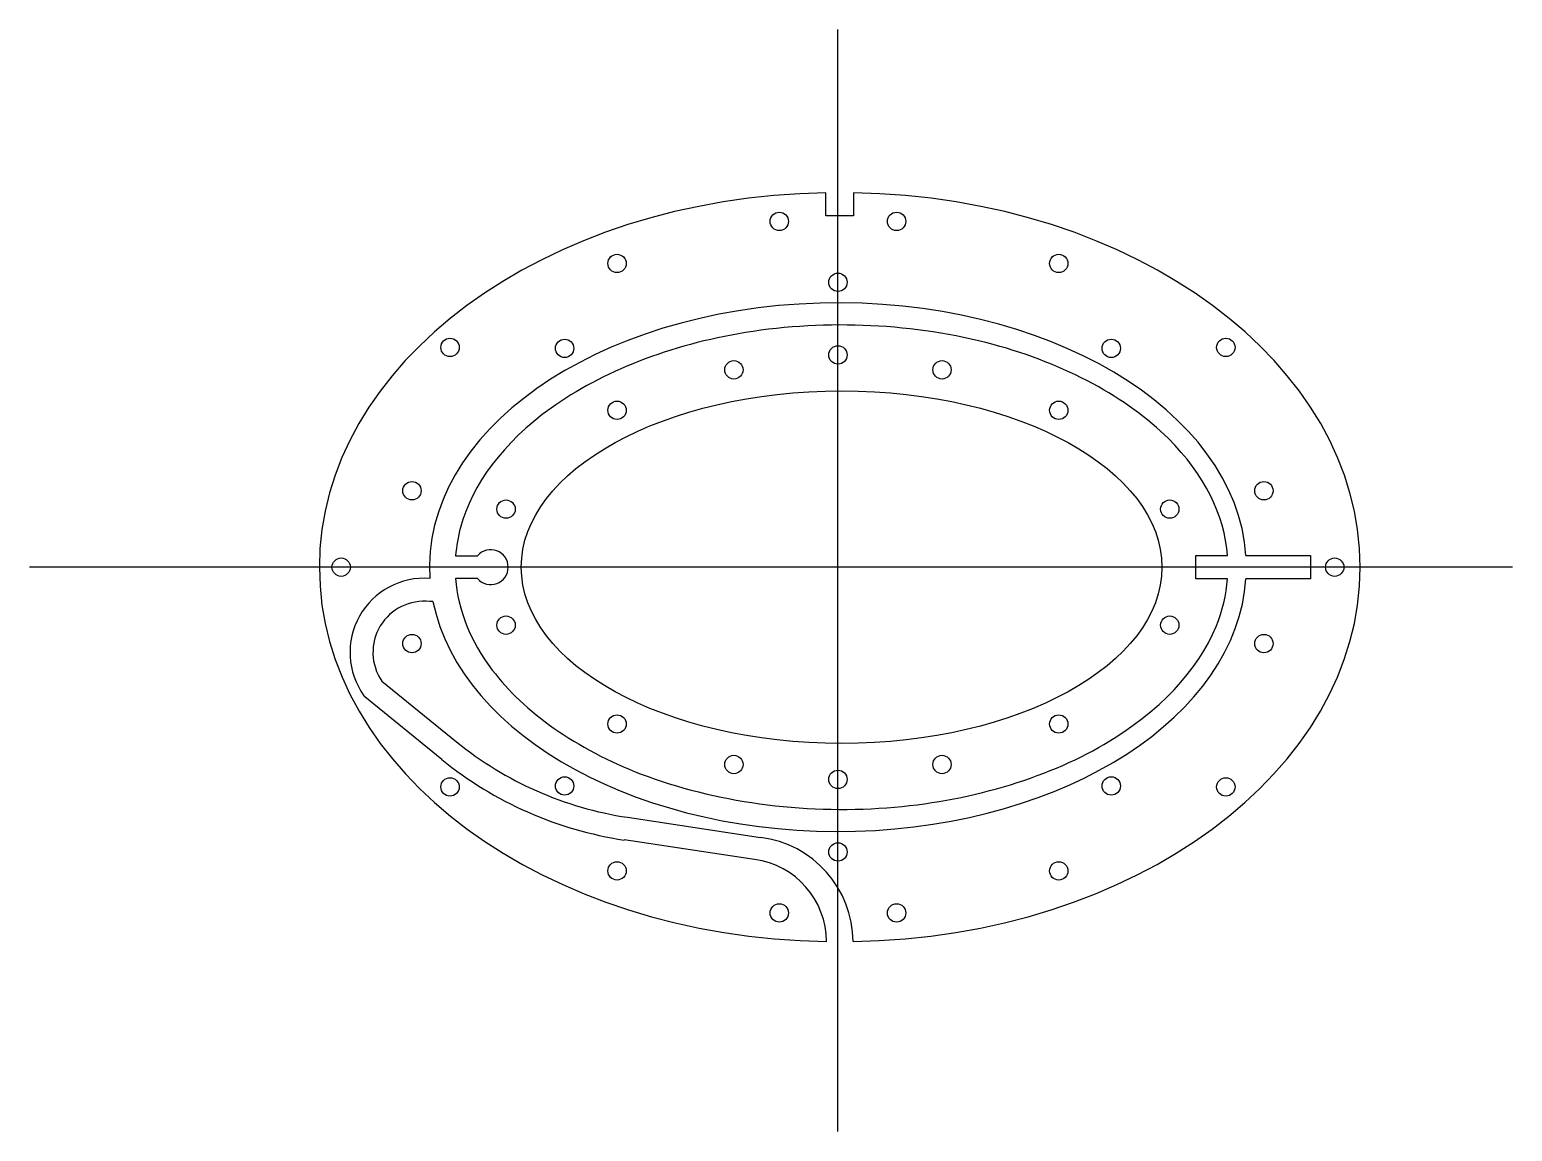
# Model space of a CAD drawing. Header units: inches. Extents: x -2.6 to 1.44, y -1.26 to 1.74.
import ezdxf

# ---------------------------------------------------------------- set-up
doc = ezdxf.new("R2010")
doc.units = ezdxf.units.IN
doc.layers.get('0').update_dxf_attribs({"linetype": 'CONTINUOUS'})

msp = doc.modelspace()

# ---------------------------------------------------------------- linework, layer by layer
for p, q in [((-0.3984, -1.2595), (-0.3984, 1.7413)), ((-0.4309, 1.2338), (-0.4309, 1.2969)), ((-0.3559, 1.2969), (-0.3559, 1.2338)), ((-0.3559, 1.2338), (-0.4309, 1.2338)), ((-1.4397, 0.3085), (-1.3801, 0.3085)), ((0.5762, 0.3087), (0.6629, 0.3087)), ((0.5762, 0.2457), (0.5762, 0.3087)), ((0.713, 0.3087), (0.8887, 0.3087)), ((0.8887, 0.3087), (0.8887, 0.2457)), ((1.4386, 0.2772), (-2.6, 0.2772)), ((-1.3801, 0.246), (-1.4398, 0.246)), ((0.6629, 0.2457), (0.5762, 0.2457)), ((0.8887, 0.2457), (0.713, 0.2457)), ((-1.5084, 0.1835), (-1.5101, 0.1836)), ((-1.5015, 0.1835), (-1.5084, 0.1835)), ((-1.641, -0.0332), (-1.4377, -0.1983)), ((-1.687, -0.0763), (-1.6895, -0.0729)), ((-1.4771, -0.2468), (-1.687, -0.0763)), ((-0.9715, -0.4041), (-0.6091, -0.4587)), ((-0.6259, -0.5194), (-0.9808, -0.4659)), ((-0.6256, -0.5194), (-0.6259, -0.5194))]:
    msp.add_line(p, q)
for centre in [(-0.5581, 1.219), (-0.2387, 1.219), (-1, 1.1044), (0.2032, 1.1044), (-0.3984, 1.0531), (-1.455, 0.8757), (-1.1428, 0.8732), (0.346, 0.8732), (0.6582, 0.8757), (-0.3984, 0.8553), (-0.6819, 0.8147), (-0.1149, 0.8147), (-1, 0.7044), (0.2032, 0.7044), (-1.5586, 0.4853), (0.7618, 0.4853), (-1.3024, 0.4352), (0.5056, 0.4352), (-1.7515, 0.2772), (0.9547, 0.2772), (-1.3024, 0.1192), (0.5056, 0.1192), (-1.5586, 0.0691), (0.7618, 0.0691), (-1, -0.15), (0.2032, -0.15), (-0.6819, -0.2603), (-0.1149, -0.2603), (-0.3984, -0.3009), (-1.455, -0.3213), (-1.1428, -0.3188), (0.346, -0.3188), (0.6582, -0.3213), (-0.3984, -0.4986), (-1, -0.55), (0.2032, -0.55), (-0.5581, -0.6646), (-0.2387, -0.6646)]:
    msp.add_circle(centre, 0.025)
for centre, radius, start, end in [((-1.3441, 0.2772), 0.0476, -139.0075, 139.0075), ((-1.5254, 0.0449), 0.202, 85.6045, 215.6991), ((-1.5254, 0.0449), 0.1395, 83.726, 214.0684), ((-0.8271, 0.5538), 0.9688, 230.9296, 261.4252), ((-0.8271, 0.5538), 1.0313, 230.9296, 261.4252), ((-0.6449, -0.7443), 0.2878, 0.3415, 82.8537), ((-0.6549, -0.7428), 0.2253, 0.0635, 82.5201)]:
    msp.add_arc(centre, radius, start, end)
for centre, major_axis, ratio, start_param, end_param in [((-0.3984, 0.2772), (-1.4125, 0), 0.722116, 4.7354, 7.831856), ((-0.3884, 0.2772), (-1.4125, 0), 0.722116, 1.592922, 4.689378), ((-0.3984, 0.2772), (-1.1125, 0), 0.647183, 3.185357, 6.326006), ((-0.3984, 0.2772), (-1.1125, 0), 0.647183, 0.130579, 3.097829)]:
    msp.add_ellipse(centre, major_axis=major_axis, ratio=ratio, start_param=start_param, end_param=end_param)
msp.add_ellipse((-0.3884, 0.2772), major_axis=(-0.8725, 0), ratio=0.550134)
for points, knots in [([(0.6629, 0.3087), (0.6542, 0.4189), (0.6002, 0.5294), (0.502, 0.6272), (0.3902, 0.7384), (0.2212, 0.8306), (0.0244, 0.8837), (-0.1864, 0.9407), (-0.4278, 0.9524), (-0.6501, 0.9162), (-0.8548, 0.8829), (-1.0423, 0.8093), (-1.1798, 0.7105), (-1.3104, 0.6167), (-1.395, 0.5018), (-1.4264, 0.3853), (-1.4333, 0.3598), (-1.4377, 0.3342), (-1.4397, 0.3085)], [-3.091422, -3.091422, -3.091422, -3.091422, -2.565084, -2.565084, -2.565084, -1.966134, -1.966134, -1.966134, -1.324432, -1.324432, -1.324432, -0.733502, -0.733502, -0.733502, -0.172665, -0.172665, -0.172665, -0.050001, -0.050001, -0.050001, -0.050001]), ([(-1.4398, 0.246), (-1.4333, 0.1609), (-1.4, 0.0765), (-1.3398, -0.0031), (-1.2536, -0.1171), (-1.111, -0.2184), (-0.9339, -0.2863), (-0.7357, -0.3622), (-0.4959, -0.3955), (-0.2649, -0.3782), (-0.0451, -0.3617), (0.1654, -0.2996), (0.3263, -0.2057), (0.4769, -0.1178), (0.5829, -0.0033), (0.6316, 0.1158), (0.6491, 0.1587), (0.6595, 0.2021), (0.6629, 0.2457)], [0.049382, 0.049382, 0.049382, 0.049382, 0.455156, 0.455156, 0.455156, 1.036063, 1.036063, 1.036063, 1.686147, 1.686147, 1.686147, 2.304514, 2.304514, 2.304514, 2.88297, 2.88297, 2.88297, 3.091376, 3.091376, 3.091376, 3.091376])]:
    msp.add_open_spline(points, degree=3, knots=knots)

doc.saveas('drawing.dxf')
